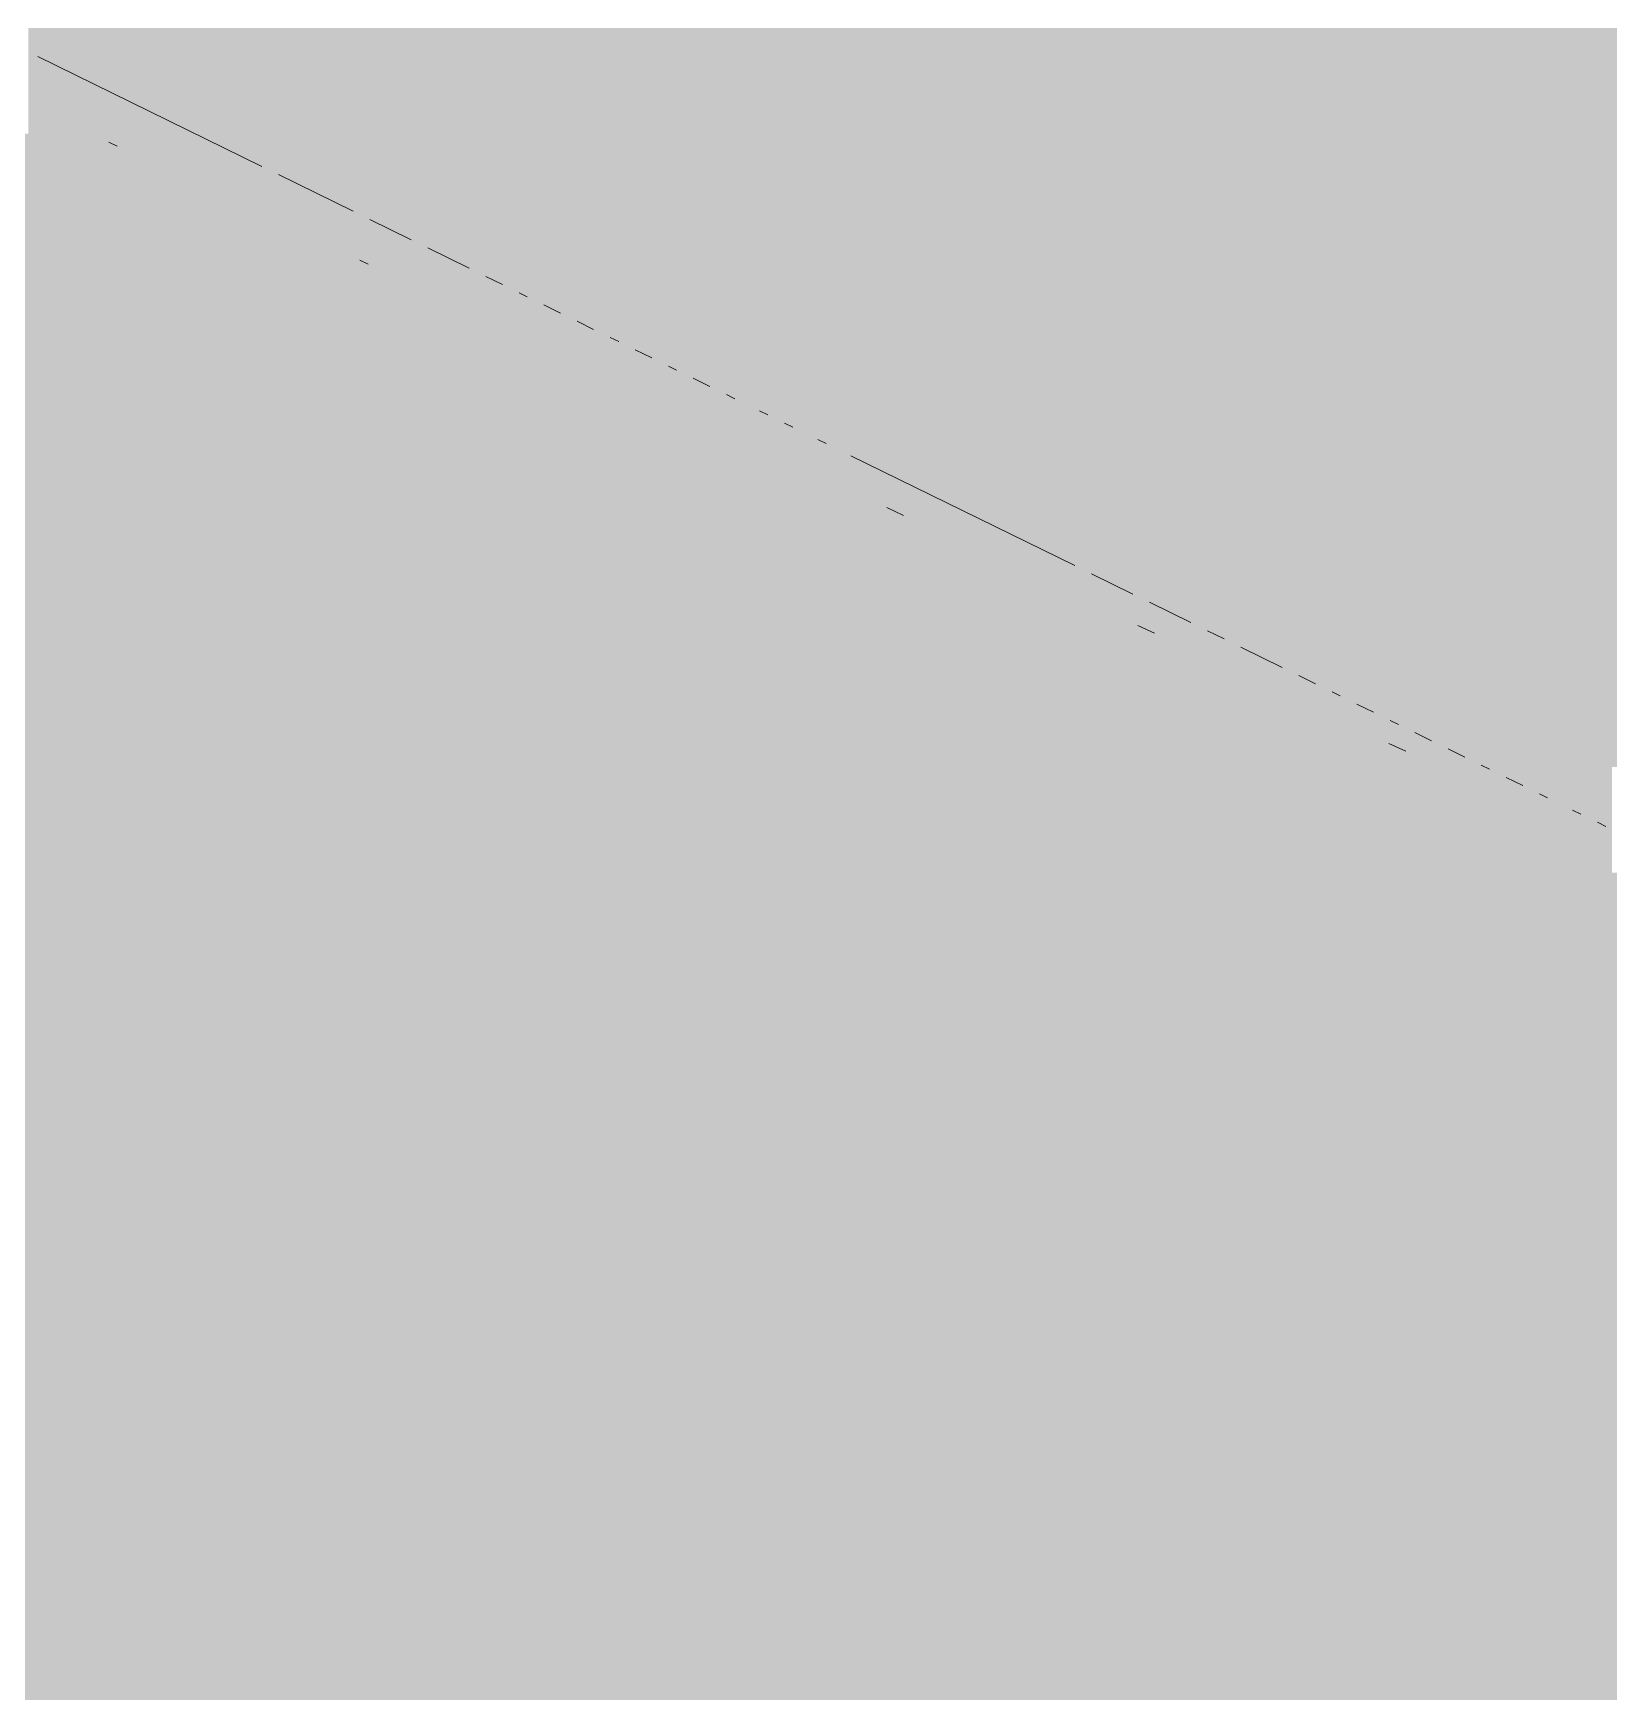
# Paper-space layout '03 3D Building and Roof' of a CAD drawing. Header units: millimetres. Extents: x 5 to 415, y 5 to 292.
# Drawn here: x 182.86 to 192.81, y 223.83 to 234.3 of the extents above; entities that cross this region are included whole.
import ezdxf

# ---------------------------------------------------------------- set-up
doc = ezdxf.new("R2010")
doc.units = ezdxf.units.MM
doc.layers.add('EXISTING', color=7, linetype='Continuous')
doc.layers.add('IMAGES', color=7, linetype='Continuous')

# ---------------------------------------------------------------- blocks, each defined once
blk = doc.blocks.new('SHEET_03')
at = {"layer": 'EXISTING', "color": 250, "lineweight": 9}
for p, q in [((182.892, 234.153), (184.306, 233.459)), ((183.339, 233.612), (183.392, 233.587)), ((184.411, 233.408), (184.883, 233.176)), ((184.987, 233.125), (185.249, 232.996)), ((185.354, 232.945), (185.616, 232.816)), ((184.924, 232.868), (184.977, 232.843)), ((185.721, 232.765), (185.825, 232.713)), ((185.93, 232.662), (185.982, 232.636)), ((186.087, 232.585), (186.192, 232.533)), ((186.297, 232.482), (186.401, 232.43)), ((186.506, 232.379), (186.559, 232.353)), ((186.663, 232.302), (186.768, 232.25)), ((186.873, 232.199), (186.925, 232.173)), ((187.03, 232.122), (187.135, 232.07)), ((187.239, 232.019), (187.292, 231.993)), ((187.449, 231.916), (187.501, 231.89)), ((187.606, 231.839), (187.658, 231.813)), ((187.816, 231.736), (187.868, 231.71)), ((188.025, 231.633), (189.439, 230.939)), ((188.252, 231.306), (188.358, 231.256)), ((189.544, 230.888), (189.806, 230.759)), ((189.91, 230.708), (190.172, 230.579)), ((189.837, 230.562), (189.943, 230.512)), ((190.277, 230.528), (190.382, 230.476)), ((190.487, 230.425), (190.748, 230.296)), ((190.853, 230.245), (190.958, 230.193)), ((191.063, 230.142), (191.115, 230.116)), ((191.22, 230.065), (191.325, 230.013)), ((191.429, 229.962), (191.482, 229.936)), ((191.586, 229.885), (191.691, 229.833)), ((191.422, 229.817), (191.528, 229.768)), ((191.796, 229.782), (191.901, 229.73)), ((192.005, 229.679), (192.058, 229.653)), ((192.162, 229.602), (192.267, 229.55)), ((192.372, 229.499), (192.424, 229.473)), ((192.581, 229.396), (192.634, 229.37)), ((192.739, 229.319), (192.791, 229.293))]:
    blk.add_line(p, q, dxfattribs=at)
at = {"layer": 'IMAGES', "color": 7}
for points in [[(182.832, 234.167), (183.332, 234.167), (182.832, 234.333), (183.332, 234.333)], [(183.332, 234.167), (197.996, 234.167), (183.332, 234.333), (197.996, 234.333)], [(182.832, 234), (183.165, 234), (182.832, 234.167), (183.165, 234.167)], [(183.165, 234), (183.332, 234), (183.165, 234.167), (183.332, 234.167)], [(183.332, 234), (183.499, 234), (183.332, 234.167), (183.499, 234.167)], [(183.499, 234), (183.665, 234), (183.499, 234.167), (183.665, 234.167)], [(183.665, 234), (197.663, 234), (183.665, 234.167), (197.663, 234.167)], [(182.832, 233.667), (182.999, 233.667), (182.832, 234), (182.999, 234)], [(182.999, 233.667), (183.165, 233.667), (182.999, 234), (183.165, 234)], [(183.165, 233.833), (183.332, 233.833), (183.165, 234), (183.332, 234)], [(183.332, 233.833), (183.499, 233.833), (183.332, 234), (183.499, 234)], [(183.499, 233.833), (183.665, 233.833), (183.499, 234), (183.665, 234)], [(183.665, 233.833), (183.832, 233.833), (183.665, 234), (183.832, 234)], [(183.832, 233.833), (183.998, 233.833), (183.832, 234), (183.998, 234)], [(183.998, 233.833), (197.496, 233.833), (183.998, 234), (197.496, 234)], [(183.165, 233.667), (183.332, 233.667), (183.165, 233.833), (183.332, 233.833)], [(183.332, 233.667), (183.499, 233.667), (183.332, 233.833), (183.499, 233.833)], [(183.499, 233.667), (183.665, 233.667), (183.499, 233.833), (183.665, 233.833)], [(183.665, 233.667), (183.832, 233.667), (183.665, 233.833), (183.832, 233.833)], [(183.832, 233.667), (183.998, 233.667), (183.832, 233.833), (183.998, 233.833)], [(183.998, 233.667), (184.165, 233.667), (183.998, 233.833), (184.165, 233.833)], [(184.165, 233.667), (184.332, 233.667), (184.165, 233.833), (184.332, 233.833)], [(184.332, 233.667), (197.329, 233.667), (184.332, 233.833), (197.329, 233.833)], [(153.337, 233.5), (183.165, 233.5), (153.337, 233.667), (183.165, 233.667)], [(183.165, 233.5), (183.332, 233.5), (183.165, 233.667), (183.332, 233.667)], [(183.332, 233.5), (183.499, 233.5), (183.332, 233.667), (183.499, 233.667)], [(183.499, 233.5), (183.665, 233.5), (183.499, 233.667), (183.665, 233.667)], [(183.665, 233.5), (183.832, 233.5), (183.665, 233.667), (183.832, 233.667)], [(183.832, 233.5), (184.165, 233.5), (183.832, 233.667), (184.165, 233.667)], [(184.165, 233.5), (184.332, 233.5), (184.165, 233.667), (184.332, 233.667)], [(184.332, 233.5), (184.498, 233.5), (184.332, 233.667), (184.498, 233.667)], [(184.498, 233.5), (184.665, 233.5), (184.498, 233.667), (184.665, 233.667)], [(184.665, 233.5), (197.329, 233.5), (184.665, 233.667), (197.329, 233.667)], [(153.671, 233.333), (183.499, 233.333), (153.671, 233.5), (183.499, 233.5)], [(183.499, 233.333), (184.165, 233.333), (183.499, 233.5), (184.165, 233.5)], [(184.165, 233.333), (184.332, 233.333), (184.165, 233.5), (184.332, 233.5)], [(184.332, 233.333), (184.498, 233.333), (184.332, 233.5), (184.498, 233.5)], [(184.498, 233.333), (184.665, 233.333), (184.498, 233.5), (184.665, 233.5)], [(184.665, 233.333), (184.832, 233.333), (184.665, 233.5), (184.832, 233.5)], [(184.832, 233.333), (184.998, 233.333), (184.832, 233.5), (184.998, 233.5)], [(184.998, 233.333), (197.329, 233.333), (184.998, 233.5), (197.329, 233.5)], [(154.004, 233.167), (183.832, 233.167), (154.004, 233.333), (183.832, 233.333)], [(183.832, 233.167), (183.998, 233.167), (183.832, 233.333), (183.998, 233.333)], [(183.998, 233.167), (184.498, 233.167), (183.998, 233.333), (184.498, 233.333)], [(184.498, 233.167), (184.665, 233.167), (184.498, 233.333), (184.665, 233.333)], [(184.665, 233.167), (184.832, 233.167), (184.665, 233.333), (184.832, 233.333)], [(184.832, 233.167), (184.998, 233.167), (184.832, 233.333), (184.998, 233.333)], [(184.998, 233.167), (185.165, 233.167), (184.998, 233.333), (185.165, 233.333)], [(185.165, 233.167), (185.331, 233.167), (185.165, 233.333), (185.331, 233.333)], [(185.331, 233.167), (197.329, 233.167), (185.331, 233.333), (197.329, 233.333)], [(154.337, 233), (184.165, 233), (154.337, 233.167), (184.165, 233.167)], [(184.165, 233), (184.498, 233), (184.165, 233.167), (184.498, 233.167)], [(184.498, 233), (184.665, 233), (184.498, 233.167), (184.665, 233.167)], [(184.665, 233), (184.832, 233), (184.665, 233.167), (184.832, 233.167)], [(184.832, 233), (184.998, 233), (184.832, 233.167), (184.998, 233.167)], [(184.998, 233), (185.165, 233), (184.998, 233.167), (185.165, 233.167)], [(185.165, 233), (185.331, 233), (185.165, 233.167), (185.331, 233.167)], [(185.331, 233), (185.665, 233), (185.331, 233.167), (185.665, 233.167)], [(185.665, 233), (197.329, 233), (185.665, 233.167), (197.329, 233.167)], [(154.671, 232.833), (184.498, 232.833), (154.671, 233), (184.498, 233)], [(184.498, 232.833), (185.165, 232.833), (184.498, 233), (185.165, 233)], [(185.165, 232.833), (185.331, 232.833), (185.165, 233), (185.331, 233)], [(185.331, 232.833), (185.665, 232.833), (185.331, 233), (185.665, 233)], [(185.665, 232.833), (185.831, 232.833), (185.665, 233), (185.831, 233)], [(185.831, 232.833), (185.998, 232.833), (185.831, 233), (185.998, 233)], [(185.998, 232.833), (197.329, 232.833), (185.998, 233), (197.329, 233)], [(155.004, 232.667), (184.832, 232.667), (155.004, 232.833), (184.832, 232.833)], [(184.832, 232.667), (184.998, 232.667), (184.832, 232.833), (184.998, 232.833)], [(184.998, 232.667), (185.165, 232.667), (184.998, 232.833), (185.165, 232.833)], [(185.165, 232.667), (185.498, 232.667), (185.165, 232.833), (185.498, 232.833)], [(185.498, 232.667), (185.665, 232.667), (185.498, 232.833), (185.665, 232.833)], [(185.665, 232.667), (185.831, 232.667), (185.665, 232.833), (185.831, 232.833)], [(185.831, 232.667), (185.998, 232.667), (185.831, 232.833), (185.998, 232.833)], [(185.998, 232.667), (186.165, 232.667), (185.998, 232.833), (186.165, 232.833)], [(186.165, 232.667), (186.331, 232.667), (186.165, 232.833), (186.331, 232.833)], [(186.331, 232.667), (197.329, 232.667), (186.331, 232.833), (197.329, 232.833)], [(155.504, 232.5), (185.331, 232.5), (155.504, 232.667), (185.331, 232.667)], [(185.331, 232.5), (185.498, 232.5), (185.331, 232.667), (185.498, 232.667)], [(185.498, 232.5), (185.831, 232.5), (185.498, 232.667), (185.831, 232.667)], [(185.831, 232.5), (185.998, 232.5), (185.831, 232.667), (185.998, 232.667)], [(185.998, 232.5), (186.165, 232.5), (185.998, 232.667), (186.165, 232.667)], [(186.165, 232.5), (186.331, 232.5), (186.165, 232.667), (186.331, 232.667)], [(186.331, 232.5), (186.498, 232.5), (186.331, 232.667), (186.498, 232.667)], [(186.498, 232.5), (186.665, 232.5), (186.498, 232.667), (186.665, 232.667)], [(186.665, 232.5), (197.329, 232.5), (186.665, 232.667), (197.329, 232.667)], [(155.837, 232.333), (185.498, 232.333), (155.837, 232.5), (185.498, 232.5)], [(185.498, 232.333), (185.665, 232.333), (185.498, 232.5), (185.665, 232.5)], [(185.665, 232.333), (185.831, 232.333), (185.665, 232.5), (185.831, 232.5)], [(185.831, 232.333), (186.165, 232.333), (185.831, 232.5), (186.165, 232.5)], [(186.165, 232.333), (186.331, 232.333), (186.165, 232.5), (186.331, 232.5)], [(186.331, 232.333), (186.498, 232.333), (186.331, 232.5), (186.498, 232.5)], [(186.498, 232.333), (186.665, 232.333), (186.498, 232.5), (186.665, 232.5)], [(186.665, 232.333), (186.831, 232.333), (186.665, 232.5), (186.831, 232.5)], [(186.831, 232.333), (187.164, 232.333), (186.831, 232.5), (187.164, 232.5)], [(187.164, 232.333), (197.329, 232.333), (187.164, 232.5), (197.329, 232.5)], [(156.17, 232.167), (185.831, 232.167), (156.17, 232.333), (185.831, 232.333)], [(185.831, 232.167), (185.998, 232.167), (185.831, 232.333), (185.998, 232.333)], [(185.998, 232.167), (186.165, 232.167), (185.998, 232.333), (186.165, 232.333)], [(186.165, 232.167), (186.331, 232.167), (186.165, 232.333), (186.331, 232.333)], [(186.331, 232.167), (186.498, 232.167), (186.331, 232.333), (186.498, 232.333)], [(186.498, 232.167), (186.665, 232.167), (186.498, 232.333), (186.665, 232.333)], [(186.665, 232.167), (186.831, 232.167), (186.665, 232.333), (186.831, 232.333)], [(186.831, 232.167), (186.998, 232.167), (186.831, 232.333), (186.998, 232.333)], [(186.998, 232.167), (187.164, 232.167), (186.998, 232.333), (187.164, 232.333)], [(187.164, 232.167), (187.331, 232.167), (187.164, 232.333), (187.331, 232.333)], [(187.331, 232.167), (197.329, 232.167), (187.331, 232.333), (197.329, 232.333)], [(156.504, 232), (186.498, 232), (156.504, 232.167), (186.498, 232.167)], [(186.498, 232), (186.998, 232), (186.498, 232.167), (186.998, 232.167)], [(186.998, 232), (187.164, 232), (186.998, 232.167), (187.164, 232.167)], [(187.164, 232), (187.331, 232), (187.164, 232.167), (187.331, 232.167)], [(187.331, 232), (187.664, 232), (187.331, 232.167), (187.664, 232.167)], [(187.664, 232), (197.329, 232), (187.664, 232.167), (197.329, 232.167)], [(156.837, 231.833), (186.665, 231.833), (156.837, 232), (186.665, 232)], [(186.665, 231.833), (187.164, 231.833), (186.665, 232), (187.164, 232)], [(187.164, 231.833), (187.331, 231.833), (187.164, 232), (187.331, 232)], [(187.331, 231.833), (187.498, 231.833), (187.331, 232), (187.498, 232)], [(187.498, 231.833), (187.664, 231.833), (187.498, 232), (187.664, 232)], [(187.664, 231.833), (187.831, 231.833), (187.664, 232), (187.831, 232)], [(187.831, 231.833), (187.998, 231.833), (187.831, 232), (187.998, 232)], [(187.998, 231.833), (197.329, 231.833), (187.998, 232), (197.329, 232)], [(157.17, 231.667), (186.998, 231.667), (157.17, 231.833), (186.998, 231.833)], [(186.998, 231.667), (187.164, 231.667), (186.998, 231.833), (187.164, 231.833)], [(187.164, 231.667), (187.331, 231.667), (187.164, 231.833), (187.331, 231.833)], [(187.331, 231.667), (187.498, 231.667), (187.331, 231.833), (187.498, 231.833)], [(187.498, 231.667), (187.664, 231.667), (187.498, 231.833), (187.664, 231.833)], [(187.664, 231.667), (187.831, 231.667), (187.664, 231.833), (187.831, 231.833)], [(187.831, 231.667), (187.998, 231.667), (187.831, 231.833), (187.998, 231.833)], [(187.998, 231.667), (188.164, 231.667), (187.998, 231.833), (188.164, 231.833)], [(188.164, 231.667), (188.498, 231.667), (188.164, 231.833), (188.498, 231.833)], [(188.498, 231.667), (197.329, 231.667), (188.498, 231.833), (197.329, 231.833)], [(157.503, 231.5), (187.331, 231.5), (157.503, 231.667), (187.331, 231.667)], [(187.331, 231.5), (187.831, 231.5), (187.331, 231.667), (187.831, 231.667)], [(187.831, 231.5), (187.998, 231.5), (187.831, 231.667), (187.998, 231.667)], [(187.998, 231.5), (188.164, 231.5), (187.998, 231.667), (188.164, 231.667)], [(188.164, 231.5), (188.331, 231.5), (188.164, 231.667), (188.331, 231.667)], [(188.331, 231.5), (188.498, 231.5), (188.331, 231.667), (188.498, 231.667)], [(188.498, 231.5), (188.664, 231.5), (188.498, 231.667), (188.664, 231.667)], [(188.664, 231.5), (188.831, 231.5), (188.664, 231.667), (188.831, 231.667)], [(188.831, 231.5), (197.329, 231.5), (188.831, 231.667), (197.329, 231.667)], [(157.837, 231.333), (187.664, 231.333), (157.837, 231.5), (187.664, 231.5)], [(187.664, 231.333), (187.998, 231.333), (187.664, 231.5), (187.998, 231.5)], [(187.998, 231.333), (188.164, 231.333), (187.998, 231.5), (188.164, 231.5)], [(188.164, 231.333), (188.331, 231.333), (188.164, 231.5), (188.331, 231.5)], [(188.331, 231.333), (188.498, 231.333), (188.331, 231.5), (188.498, 231.5)], [(188.498, 231.333), (188.664, 231.333), (188.498, 231.5), (188.664, 231.5)], [(188.664, 231.333), (188.831, 231.333), (188.664, 231.5), (188.831, 231.5)], [(188.831, 231.333), (188.997, 231.333), (188.831, 231.5), (188.997, 231.5)], [(188.997, 231.333), (197.329, 231.333), (188.997, 231.5), (197.329, 231.5)], [(158.337, 231.167), (188.164, 231.167), (158.337, 231.333), (188.164, 231.333)], [(188.164, 231.167), (188.498, 231.167), (188.164, 231.333), (188.498, 231.333)], [(188.498, 231.167), (188.664, 231.167), (188.498, 231.333), (188.664, 231.333)], [(188.664, 231.167), (188.831, 231.167), (188.664, 231.333), (188.831, 231.333)], [(188.831, 231.167), (188.997, 231.167), (188.831, 231.333), (188.997, 231.333)], [(188.997, 231.167), (189.331, 231.167), (188.997, 231.333), (189.331, 231.333)], [(189.331, 231.167), (197.329, 231.167), (189.331, 231.333), (197.329, 231.333)], [(158.67, 231), (188.498, 231), (158.67, 231.167), (188.498, 231.167)], [(188.498, 231), (188.664, 231), (188.498, 231.167), (188.664, 231.167)], [(188.664, 231), (188.997, 231), (188.664, 231.167), (188.997, 231.167)], [(188.997, 231), (189.164, 231), (188.997, 231.167), (189.164, 231.167)], [(189.164, 231), (189.331, 231), (189.164, 231.167), (189.331, 231.167)], [(189.331, 231), (189.497, 231), (189.331, 231.167), (189.497, 231.167)], [(189.497, 231), (189.831, 231), (189.497, 231.167), (189.831, 231.167)], [(189.831, 231), (197.329, 231), (189.831, 231.167), (197.329, 231.167)], [(159.003, 230.833), (188.997, 230.833), (159.003, 231), (188.997, 231)], [(188.997, 230.833), (189.164, 230.833), (188.997, 231), (189.164, 231)], [(189.164, 230.833), (189.331, 230.833), (189.164, 231), (189.331, 231)], [(189.331, 230.833), (189.497, 230.833), (189.331, 231), (189.497, 231)], [(189.497, 230.833), (189.664, 230.833), (189.497, 231), (189.664, 231)], [(189.664, 230.833), (189.831, 230.833), (189.664, 231), (189.831, 231)], [(189.831, 230.833), (190.164, 230.833), (189.831, 231), (190.164, 231)], [(190.164, 230.833), (197.329, 230.833), (190.164, 231), (197.329, 231)], [(159.336, 230.667), (189.331, 230.667), (159.336, 230.833), (189.331, 230.833)], [(189.331, 230.667), (189.664, 230.667), (189.331, 230.833), (189.664, 230.833)], [(189.664, 230.667), (189.831, 230.667), (189.664, 230.833), (189.831, 230.833)], [(189.831, 230.667), (190.164, 230.667), (189.831, 230.833), (190.164, 230.833)], [(190.164, 230.667), (190.497, 230.667), (190.164, 230.833), (190.497, 230.833)], [(190.497, 230.667), (197.329, 230.667), (190.497, 230.833), (197.329, 230.833)], [(159.67, 230.5), (189.664, 230.5), (159.67, 230.667), (189.664, 230.667)], [(189.664, 230.5), (189.831, 230.5), (189.664, 230.667), (189.831, 230.667)], [(189.831, 230.5), (190.164, 230.5), (189.831, 230.667), (190.164, 230.667)], [(190.164, 230.5), (190.331, 230.5), (190.164, 230.667), (190.331, 230.667)], [(190.331, 230.5), (190.497, 230.5), (190.331, 230.667), (190.497, 230.667)], [(190.497, 230.5), (190.664, 230.5), (190.497, 230.667), (190.664, 230.667)], [(190.664, 230.5), (197.329, 230.5), (190.664, 230.667), (197.329, 230.667)], [(160.003, 230.333), (189.831, 230.333), (160.003, 230.5), (189.831, 230.5)], [(189.831, 230.333), (190.164, 230.333), (189.831, 230.5), (190.164, 230.5)], [(190.164, 230.333), (190.331, 230.333), (190.164, 230.5), (190.331, 230.5)], [(190.331, 230.333), (190.497, 230.333), (190.331, 230.5), (190.497, 230.5)], [(190.497, 230.333), (190.664, 230.333), (190.497, 230.5), (190.664, 230.5)], [(190.664, 230.333), (190.997, 230.333), (190.664, 230.5), (190.997, 230.5)], [(190.997, 230.333), (197.329, 230.333), (190.997, 230.5), (197.329, 230.5)], [(160.336, 230.167), (190.164, 230.167), (160.336, 230.333), (190.164, 230.333)], [(190.164, 230.167), (190.497, 230.167), (190.164, 230.333), (190.497, 230.333)], [(190.497, 230.167), (190.664, 230.167), (190.497, 230.333), (190.664, 230.333)], [(190.664, 230.167), (190.83, 230.167), (190.664, 230.333), (190.83, 230.333)], [(190.83, 230.167), (190.997, 230.167), (190.83, 230.333), (190.997, 230.333)], [(190.997, 230.167), (191.164, 230.167), (190.997, 230.333), (191.164, 230.333)], [(191.164, 230.167), (191.497, 230.167), (191.164, 230.333), (191.497, 230.333)], [(191.497, 230.167), (197.329, 230.167), (191.497, 230.333), (197.329, 230.333)], [(160.669, 230), (190.497, 230), (160.669, 230.167), (190.497, 230.167)], [(190.497, 230), (190.997, 230), (190.497, 230.167), (190.997, 230.167)], [(190.997, 230), (191.164, 230), (190.997, 230.167), (191.164, 230.167)], [(191.164, 230), (191.33, 230), (191.164, 230.167), (191.33, 230.167)], [(191.33, 230), (191.497, 230), (191.33, 230.167), (191.497, 230.167)], [(191.497, 230), (191.664, 230), (191.497, 230.167), (191.664, 230.167)], [(191.664, 230), (191.83, 230), (191.664, 230.167), (191.83, 230.167)], [(191.83, 230), (197.329, 230), (191.83, 230.167), (197.329, 230.167)], [(161.003, 229.833), (190.997, 229.833), (161.003, 230), (190.997, 230)], [(190.997, 229.833), (191.33, 229.833), (190.997, 230), (191.33, 230)], [(191.33, 229.833), (191.497, 229.833), (191.33, 230), (191.497, 230)], [(191.497, 229.833), (191.664, 229.833), (191.497, 230), (191.664, 230)], [(191.664, 229.833), (191.83, 229.833), (191.664, 230), (191.83, 230)], [(191.83, 229.833), (191.997, 229.833), (191.83, 230), (191.997, 230)], [(191.997, 229.833), (197.329, 229.833), (191.997, 230), (197.329, 230)], [(161.503, 229.667), (191.33, 229.667), (161.503, 229.833), (191.33, 229.833)], [(191.33, 229.667), (191.664, 229.667), (191.33, 229.833), (191.664, 229.833)], [(191.664, 229.667), (191.83, 229.667), (191.664, 229.833), (191.83, 229.833)], [(191.83, 229.667), (191.997, 229.667), (191.83, 229.833), (191.997, 229.833)], [(191.997, 229.667), (192.164, 229.667), (191.997, 229.833), (192.164, 229.833)], [(192.164, 229.667), (192.33, 229.667), (192.164, 229.833), (192.33, 229.833)], [(192.33, 229.667), (197.329, 229.667), (192.33, 229.833), (197.329, 229.833)], [(161.836, 229.5), (191.664, 229.5), (161.836, 229.667), (191.664, 229.667)], [(191.664, 229.5), (191.997, 229.5), (191.664, 229.667), (191.997, 229.667)], [(191.997, 229.5), (192.164, 229.5), (191.997, 229.667), (192.164, 229.667)], [(192.164, 229.5), (192.33, 229.5), (192.164, 229.667), (192.33, 229.667)], [(192.33, 229.5), (192.83, 229.5), (192.33, 229.667), (192.83, 229.667)], [(162.169, 229.333), (191.997, 229.333), (162.169, 229.5), (191.997, 229.5)], [(191.997, 229.333), (192.164, 229.333), (191.997, 229.5), (192.164, 229.5)], [(192.164, 229.333), (192.33, 229.333), (192.164, 229.5), (192.33, 229.5)], [(192.33, 229.333), (192.497, 229.333), (192.33, 229.5), (192.497, 229.5)], [(192.497, 229.333), (192.663, 229.333), (192.497, 229.5), (192.663, 229.5)], [(192.663, 229.333), (192.83, 229.333), (192.663, 229.5), (192.83, 229.5)], [(162.502, 229.167), (192.497, 229.167), (162.502, 229.333), (192.497, 229.333)], [(192.497, 229.167), (192.663, 229.167), (192.497, 229.333), (192.663, 229.333)], [(192.663, 229.167), (192.83, 229.167), (192.663, 229.333), (192.83, 229.333)], [(163.002, 229), (192.83, 229), (163.002, 229.167), (192.83, 229.167)], [(163.336, 228.833), (193.163, 228.833), (163.336, 229), (193.163, 229)], [(163.669, 228.667), (193.33, 228.667), (163.669, 228.833), (193.33, 228.833)], [(164.002, 228.5), (193.663, 228.5), (164.002, 228.667), (193.663, 228.667)], [(164.335, 228.333), (194.163, 228.333), (164.335, 228.5), (194.163, 228.5)], [(164.669, 228.167), (194.496, 228.167), (164.669, 228.333), (194.496, 228.333)], [(165.002, 228), (194.83, 228), (165.002, 228.167), (194.83, 228.167)], [(165.335, 227.833), (195.163, 227.833), (165.335, 228), (195.163, 228)], [(165.835, 227.667), (195.496, 227.667), (165.835, 227.833), (195.496, 227.833)], [(166.168, 227.5), (195.996, 227.5), (166.168, 227.667), (195.996, 227.667)], [(166.502, 227.333), (196.329, 227.333), (166.502, 227.5), (196.329, 227.5)], [(166.835, 227.167), (196.496, 227.167), (166.835, 227.333), (196.496, 227.333)], [(167.168, 227), (196.829, 227), (167.168, 227.167), (196.829, 227.167)], [(167.501, 226.833), (197.163, 226.833), (167.501, 227), (197.163, 227)], [(167.835, 226.667), (197.496, 226.667), (167.835, 226.833), (197.496, 226.833)], [(168.168, 226.5), (197.496, 226.5), (168.168, 226.667), (197.496, 226.667)], [(168.501, 226.333), (197.496, 226.333), (168.501, 226.5), (197.496, 226.5)], [(169.001, 226.167), (197.496, 226.167), (169.001, 226.333), (197.496, 226.333)], [(169.334, 226), (197.496, 226), (169.334, 226.167), (197.496, 226.167)], [(169.668, 225.833), (197.496, 225.833), (169.668, 226), (197.496, 226)], [(170.001, 225.667), (197.496, 225.667), (170.001, 225.833), (197.496, 225.833)], [(170.334, 225.5), (197.496, 225.5), (170.334, 225.667), (197.496, 225.667)], [(170.668, 225.333), (197.496, 225.333), (170.668, 225.5), (197.496, 225.5)], [(171.001, 225.167), (197.496, 225.167), (171.001, 225.333), (197.496, 225.333)], [(171.334, 225), (197.496, 225), (171.334, 225.167), (197.496, 225.167)], [(171.667, 224.833), (197.496, 224.833), (171.667, 225), (197.496, 225)], [(172.167, 224.667), (197.496, 224.667), (172.167, 224.833), (197.496, 224.833)], [(172.501, 224.5), (197.496, 224.5), (172.501, 224.667), (197.496, 224.667)], [(172.834, 224.333), (197.496, 224.333), (172.834, 224.5), (197.496, 224.5)], [(173.167, 224.167), (197.496, 224.167), (173.167, 224.333), (197.496, 224.333)], [(173.667, 224), (197.496, 224), (173.667, 224.167), (197.496, 224.167)], [(174, 223.833), (197.496, 223.833), (174, 224), (197.496, 224)], [(174.167, 223.667), (197.496, 223.667), (174.167, 223.833), (197.496, 223.833)]]:
    blk.add_solid(points, dxfattribs=at)

psp = doc.layouts.new('03 3D Building and Roof')

# ---------------------------------------------------------------- block references
psp.add_blockref('SHEET_03', (0, 0))

doc.saveas('drawing.dxf')
